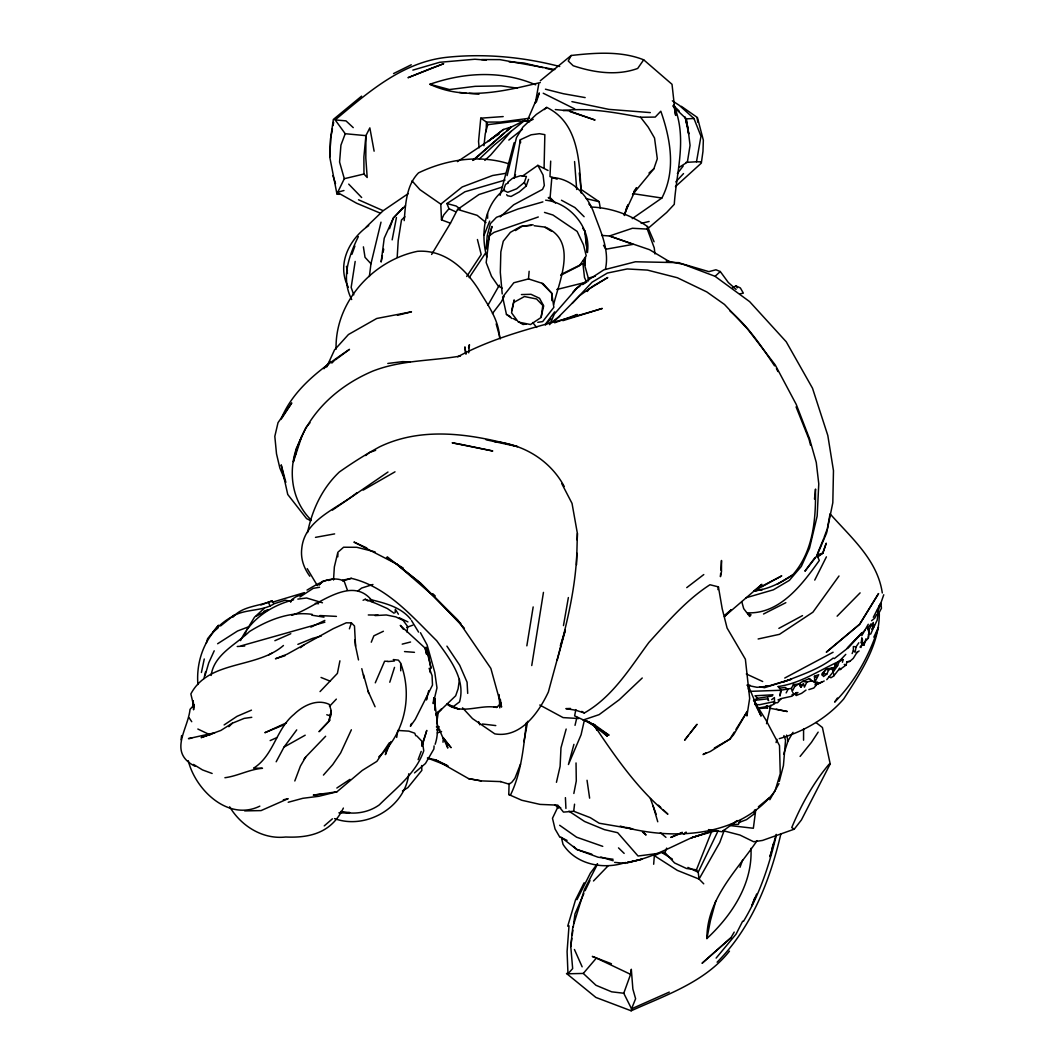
<?xml version="1.0" encoding="UTF-8"?>
<svg xmlns="http://www.w3.org/2000/svg" width="1064" height="1064" viewBox="0 0 1064 1064"><rect width="100%" height="100%" fill="white"/><g stroke="black" fill="none" stroke-linecap="round" stroke-linejoin="round"><path stroke-width="1.5" d="M771.693 699.62L774.419 697.558L774.512 703.863L770.536 705.884L757.501 708.198M803.559 740.198L803.586 728.933M337.793 556.804L337.833 553.799M339.163 194.38L336.929 193.901L329.76 157.06L330.665 138.214L333.325 119.474L361.6 96.146M336.091 349.192C334.801 302.469 372.52 260.507 417.54 251.303C444.22 249.468 464.569 267.889 478.175 288.876C487.352 304.437 498.79 319.12 499.641 337.94M433.873 701.322L433.952 698.117M626.483 827.433L632.761 828.962L599.218 823.23L590.241 817.644L573.696 811.26L563.468 812.111L557.802 805.155L540.033 804.397L521.772 800.261L508.778 794.542L509.097 783.37M462.534 707.839L472.496 718.599L494.8 733.867C520.828 738.323 538.77 712.481 548.386 691.946C560.502 646.367 574.893 600.588 576.848 553.174M577.22 540.047L577.393 533.476L572.033 503.405L561.752 483.588M750.958 848.354C752.793 883.758 731.872 915.279 706.895 938.554C706.775 899.24 736.501 870.964 757.076 840.64M197.904 684.524C195.683 657.951 207.374 630.447 231.234 617.173C244.294 608.409 261.159 611.933 274.047 603.833L272.038 600.867L260.893 604.99M814.811 682.13L811.872 680.8L806.871 682.024L804.424 687.144L803.506 683.939L801.006 687.105L799.756 684.086L793.425 684.485L791.43 688.381L792.188 691.467L794.702 686.586L802.668 681.399L809.318 678.606L811.273 680.707L814.811 682.13L814.452 676.292L818.708 674.696L814.811 682.13L820.184 682.982L824.201 680.987M486.102 131.737L486.461 122.067L480.768 118.171L478.547 141.432L479.146 147.816M879.316 613.768C879.343 645.343 860.164 673.339 843.725 698.928C826.701 718.519 804.012 731.42 779.247 738.669M395.183 612.651L395.316 609.273L398.402 614.207M550.008 175.72L550.7 161.116M329.76 157.06L330.665 138.214L332.447 128.731M514.072 302.269L524.432 296.537L536.562 298.984L542.8 305.421L541.19 317.405L530.524 324.533L518.381 322.073L511.571 312.856L514.191 299.915L511.678 310.568M747.074 712.814L746.915 715.979L749.668 698.37L745.385 659.228L727.084 628.039L722.203 608.754L718.426 586.876L709.954 584.748C686.267 600.016 667.727 621.762 648.907 642.43C629.981 668.059 612.798 696.734 584.349 712.973L575.637 710.193L565.875 708.637L570.504 708.464M748.258 689.126L748.418 685.961L761.079 716.085L754.815 703.477M486.807 257.062C480.396 234.226 484.093 204.421 504.496 189.578M828.723 676.571L830.904 677.781L833.617 676.106L833.737 673.672M805.993 690.11L801.618 693.316L796.271 695.47L796.444 692.584L791.949 696.202L781.202 698.582L777.678 702.692L773.422 702.958M397.204 257.036L398.215 240.57L401.487 219.982L404.905 216.817M576.528 564.678L577.393 533.476M720.647 573.429L720.434 576.661L721.485 571.701L721.498 560.475L720.86 570.184M434.099 745.917L433.886 748.99L425.467 763.473L414.495 772.916M442.996 742.233L443.329 737.711M569.014 925.773L567.085 951.575L567.977 973.786L583.285 973.44L595.96 985.277L611.64 991.821L623.757 993.244L631.551 1008.818L631.152 1010.8L595.88 997.434L566.5 973.467L567.977 973.786L572.658 968.599L570.769 946.495L572.858 926.611M873.065 625.951L873.331 622.507L871.057 625.246L873.065 625.951L870.791 624.302L867.506 628.093L869.221 633.147L868.33 638.147L859.965 647.112M404.2 220.62C405.557 204.208 406.248 185.309 418.498 172.887C446.428 159.467 479.252 154.293 509.191 163.909M653.668 864.247L654.333 855.642L661.569 852.37L664.947 852.596L674.549 862.944L686.493 868.49L696.441 869.807L698.197 872.227L699.061 879.064L703.743 883.825M526.441 722.562C523.528 747.167 521.48 772.371 510.481 795.061L508.778 794.542M512.01 318.522L506.437 314.332L502.634 297.042L513.832 282.758L528.502 278.914L529.141 271.28M468.705 352.849L469.437 344.683L468.559 347.728M654.945 253.937L654.267 247.952L647.271 229.093L647.511 226.552C631.019 215.021 610.696 207.507 590.72 207.041M426.731 696.893L426.438 699.979L428.726 690.722M433.819 697.665L433.221 703.623L436.972 687.889L434.777 672.421L427.116 644.984L420.466 632.721M193.901 706.749L193.582 709.781L193.116 700.804L193.901 706.749L190.855 693.928C208.97 659.813 256.411 668.95 283.45 645.502M205.153 675.174L208.73 662.899L214.21 650.796M483.974 145.728L485.237 133.838L487.764 124.674L486.461 122.067L500.546 122.054L529.566 118.237M814.479 499.069L815.556 489.054L815.463 489.759C815.982 519.312 813.242 551.724 792.733 574.879C781.309 582.726 768.62 589.084 754.735 590.906M295.965 454.009L296.67 447.705L305.887 427.582L309.996 422.767M407.033 632.109L407.658 626.497L403.123 620.365L395.861 616.921L386.272 614.965L375.007 615.591M582.793 228.334L584.641 230.808L587.381 252.447C591.464 228.108 569.692 202.532 545.646 200.205M195.164 766.333C167.686 752.408 187.849 729.984 190.03 709.369L194.3 704.607M330.611 716.258L331.276 710.765L329.215 704.368C316.886 698.569 303.041 705.618 294.063 714.33C276.081 728.92 273.874 755.44 253.631 768.155L262.489 768.288C249.322 769.352 237.924 775.989 224.903 777.731M436.692 723.307L438.341 711.603M573.696 811.26L574.56 804.184M422.089 744.827L422.461 741.847L416.862 735.995M877.813 615.218L877.202 620.152L873.025 628.651M369.368 276.507L370.964 263.766L381.005 222.15M514.205 178.167L520.309 139.756L531.136 134.796L539.448 133.692L544.848 134.662L544.076 168.125M570.769 946.495L571.82 938.355M572.233 935.11L572.858 930.215M573.283 926.97L574.959 913.949L583.857 893.561M328.922 721.312L331.276 710.765L328.922 721.312L319.014 731.713L330.093 720.049M755.799 809.584L753.352 828.258L730.742 825.651M181.066 739.773L181.612 735.557M555.461 203.051L550.101 197.598L551.844 177.462C571.501 178.433 586.623 194.313 593.473 211.763C599.87 230.05 609.911 249.362 605.389 269.285M542.879 201.881L517.875 209.049L496.476 217.322L490.424 223.56L487.219 235.716L486.088 249.202L491.98 226.446L489.32 235.756L486.182 262.582L491.528 276.347L498.178 286.003L502.181 288.171M623.757 993.244L630.593 974.345L631.311 969.264L632.867 989.041L635.607 998.737L631.551 1008.818L669.296 992.087M796.271 695.47L796.444 692.584M459.462 679.258L458.118 688.754L455.671 695.803L436.027 714.582M531.747 665.532L543.451 592.395M538.756 83.99L535.338 103.235M355.177 261.438L351.16 287.44L353.78 294.848M526.84 645.848L533.17 606.932M826.768 679.67L833.179 671.916L835.134 664.388L841.943 659.002L842.981 659.693L842.462 662.26M396.699 737.432L397.83 730.449L408.815 731.128L414.734 733.202L415.785 735.769M754.589 809.943L753.884 814.159L746.516 819.639L739.174 822.419M563.468 625.592L568.362 597.556M686.014 162.38L696.508 161.768L700.976 136.205L693.954 118.503L679.244 105.309L672.342 100.814M717.921 589.616L718.426 586.876M523.927 741.661L527.664 721.326M336.929 193.901L344.31 178.699L339.576 162.047L340.932 145.143L345.228 133.718L335.173 119.926C368.078 92.355 402.644 61.832 447.226 57.27C484.852 53.333 523.156 57.017 559.717 66.5M333.045 125.565L333.644 122.4M827.393 528.542L830.053 513.819C850.947 537.519 877.507 559.903 882.295 592.967M211.138 675.441C213.97 654.586 235.583 644.864 249.468 631.537C268.208 619.926 289.82 611.162 312.231 614.367M392.164 239.865L396.446 217.535M575.837 709.608L574.627 715.873L595.095 725.395L586.716 720.86M573.842 793.478L576.289 780.949L576.036 762.941M833.617 676.106L838.871 669.469L841.039 668.83L839.709 669.748L846.252 664.907L846.851 661.808L849.764 661.396L853.261 658.403L857.478 651.647M421.849 744.946L422.461 741.847L423.738 750.812C415.997 773.528 395.662 788.517 379.289 804.889C368.317 812.763 353.62 815.011 340.679 811.433M706.895 938.554L710.433 920.599L715.819 900.849M856.134 646.752L855.044 652.205L853.381 650.609L853.355 646.566L856.134 646.752L858.821 642.762M382.415 255.573L381.125 262.023L384.224 238.203L393.374 217.987L402.923 207.773M383.067 252.354L383.718 249.136M339.921 660.824L337.394 673.406L320.038 691.6M883.758 594.763L877.72 612.093M766.532 723.68L770.841 705.193M201.402 672.488L204.261 658.988M435.136 744.281C440.323 729.066 435.362 713.465 434.524 698.117L435.056 710.247M842.981 659.693C821.381 668.697 801.977 683.221 778.183 686.533L781.242 690.243L779.952 696.029L780.776 690.23L791.43 688.381M862.159 643.787L864.034 645.037L866.003 638.759M307.576 532.532C312.111 509.802 322.326 488.03 339.363 471.99C352.264 462.893 365.617 454.434 379.476 446.893C422.834 425.893 472.882 434.112 517.476 446.614L486.075 439.778M584.309 720.488L581.077 734.785L568.442 764.511L573.922 744.348M203.969 678.553L205.498 671.916M556.445 782.306L560.103 766.386L560.981 747.832L566.168 729.039M541.19 316.54L543.704 305.887L539.514 298.279L530.989 294.302L521.427 294.568M575.026 725.355L576.941 717.269M500.08 195.31L514.138 142.736M817.099 556.233L822.818 553.16L826.169 543.358L822.818 553.16L817.684 557.004M780.923 833.697C769.964 880.553 751.689 927.595 717.109 962.189M296.67 447.705C287.839 472.629 292.068 501.304 311.326 520.203M507.102 175.6L516.492 137.562L522.969 127.002L536.349 114.42L546.736 107.398C578.896 123.012 579.441 162.46 581.197 193.05M776.308 835.213C769.245 865.298 759.483 894.877 743.43 921.424M371.269 642.204L373.876 635.82L383.399 631.258M771.201 851.932L769.964 856.72L776.188 834.362M772.025 848.74L773.262 843.938M779.3 781.388L783.423 765.588L785.551 740.132L783.929 735.557M557.164 660.279L565.356 630.087L560.329 645.702M776.082 742.566L776.959 739.374M567.711 926.185L575.491 899.998L584.123 882.788M553.666 304.41C559.757 279.712 577.765 240.81 545.34 227.177M514.657 177.688L515.548 174.616M206.296 643.148L207.613 638.679L218.572 625.246L212.893 632.096L218.014 627.999M422.169 745.877L426.784 730.409L421.677 745.984M388.161 745.492L385.381 754.615L390.86 741.621M408.789 773.754C405.078 807.616 365.817 830.106 334.508 818.602M573.895 923.658L584.508 889.358L597.582 863.955M860.976 647.537L861.76 645.037M389.783 682.237L394.518 667.381M536.376 101.945L539.288 92.927L527.757 119.62M783.649 754.296L788.025 740.903L792.999 732.325M301.711 436.453L293.425 461.723C302.016 418.99 333.498 387.815 372.733 371.123C401.447 359.898 430.654 361.122 460.419 356.054M624.475 215.5L627.96 204.873L626.031 209.249M349.404 628.837L351.386 622.906L346.279 622.799L333.258 628.664L287.12 654.187L275.456 658.762L285.006 655.73M632.521 194.566L653.868 168.777L657.299 158.789L654.533 138.027L648.189 127.095L640.581 117.253C615.311 112.611 588.858 107.477 563.188 110.59M508.379 182.968L505.533 184.311L503.472 190.283L507.741 192.291L516.639 188.793L524.326 182.436L526.401 176.478L520.496 175.733L512.609 178.22L507.754 182.263M506.69 194.659L507.395 195.696L511.066 196.454L519.312 191.919L526.241 186.014L528.555 179.364M389.517 228.72L393.374 217.987L405.451 205.685M351.931 254.283L354.884 246.103M877.601 629.037L878.438 627.308C869.607 655.038 855.256 681.372 834.641 702.107L837.435 698.011M739.985 867.306L742.685 859.911M724.451 829.787L719.756 842.555L699.061 879.064L677.329 870.379L654.333 855.642M754.615 898.202L751.783 905.876L756.664 893.999M824.121 537.373L826.848 530.018M418.139 759.616L421.211 751.41M294.808 780.976L300.434 766.027L305.807 756.876L325.637 736.261M711.71 831.33L696.441 869.807M664.947 852.596L666.663 848.101M244.68 635.168L246.196 631.284M411.515 723.44L410.398 726.286L415.293 719.331L432.489 685.07L432.077 675.693L429.311 668.192L430.215 672.528M375.286 682.822L384.609 661.236L387.762 661.289M484.173 234.918L489.693 221.073M632.255 218.639L661.875 198.037C676.106 170.679 670.613 139.052 660.811 111.201L655.225 117.08L640.581 117.253M823.576 538.85L817.485 553.573M246.782 629.875L254.469 617.24L264.338 608.236M623.97 214.795L636.565 187.703L633.718 191.68M852.131 653.562L853.381 650.609M358.355 236.567C348.646 256.318 340.852 278.542 351.692 299.543M833.032 667.793L826.249 669.07L822.006 673.698L823.483 676.531L826.874 674.044L828.59 670.027L833.032 667.793L833.179 671.916L837.607 665.732L839.31 661.223L845.787 654.36M520.522 764.085L514.883 778.369L511.771 782.333L509.124 784.181L500.399 781.535M862.372 642.191L862.718 645.13L863.862 642.483L864.034 645.037M585.134 890.648L589.975 880.566M549.689 324.666L554.344 314.08L578.47 286.402L603.82 269.857L635.421 261.771L678.912 262.648L715.021 276.294L749.628 301.631L786.243 341.797L812.497 388.214L827.819 435.495L833.471 470.647L832.819 502.7L826.608 532.944L816.806 555.98L804.916 571.208L815.037 557.483M815.955 722.509L822.419 727.51L830.199 763.939L801.418 819.945L794.223 829.189L762.462 840.454L753.644 841.744L739.959 835.054L722.842 830.598M502.288 187.038L478.973 194.526L457.587 209.422L450.458 223.214L441.493 219.876L443.781 214.862L448.981 208.717L446.933 203.53L464.941 191.773L505.028 180.082M718.094 830.784L698.197 872.227L687.942 867.426M862.638 639.863L861.188 643.015L861.853 637.802L862.718 645.13M351.373 729.771L340.666 752.913L332.739 764.59L323.429 775.084M873.823 637.163L878.438 627.308M814.745 580.093L826.409 556.844M576.967 899.665L590.387 873.105L597.276 863.915M740.517 820.105L738.363 824.361L730.941 824.454M742.659 921.211L736.075 934.126L716.125 958.092M873.318 617.306L880.367 603.621M504.15 296.417L501.211 302.043L492.472 313.481M878.545 613.822L881.444 608.262L880.965 603.421L879.103 605.961M786.15 692.917L787.959 689.472L785.285 687.464L779.792 688.129L778.183 686.533M643.693 59.823C621.057 50.779 594.976 52.828 571.168 55.488L568.256 61.02L573.177 65.729C593.725 72.578 616.881 76.063 637.695 68.442L643.693 59.823L672.022 84.309L675.414 114.992M276.175 761.784L284.008 747.101L296.723 729.891M822.006 675.161L826.249 669.07L828.59 670.027M240.531 640.608C250.359 619.368 271.333 605.363 293.624 599.803M487.924 305.262L499.349 285.165M869.221 633.147L868.969 629.728L871.336 625.379M280.909 419.469C293.731 387.788 322.259 367.785 349.497 349.351L335.373 359.871M861.813 635.62L868.264 624.275M769.817 799.729L778.981 783.596M730.915 937.756L702.227 963.133L730.915 937.756L734.213 932.091M290.658 602.051L292.361 599.152L296.018 596.784L303.4 593.832M431.625 254.456L450.458 223.214M327.074 366.136L334.522 349.91L348.447 334.522L376.723 318.482L411.475 311.819L397.457 315.303M326.608 367.053L330.093 361.428L323.922 368.743M734.24 732.165L729.877 739.134L710.313 751.49L703.038 754.549L705.858 752.926M735.995 729.372L747.367 711.218L733.788 734.453L729.877 739.134L714.33 748.059M838.871 669.469L839.749 668.086M281.907 418.112L291.775 402.937L278.023 422.661L274.818 436.36L276.507 453.849L279.872 468.067L285.87 482.311L281.189 464.875L287.745 494.481L306.592 518.634L310.887 520.735M233.122 617.027C242.406 605.988 259.443 606.241 272.038 600.867M818.149 732.138L811.433 742.379L800.101 756.424M466.71 276.494L481.194 254.522L477.43 239.52M343.379 808.068C331.782 832.048 311.3 838.153 285.697 837.009C262.688 839.629 241.275 826.076 229.651 806.805M469.184 277.677L485.53 253.059M389.397 742.725L376.882 761.359L362.239 770.456L336.929 791.802L318.961 796.258L302.828 798.306L288.211 802.269M838.991 575.996L812.923 612.186L779.5 634.317L758.127 638.985M871.669 629.17L874.475 625.273L870.778 633.958L868.277 634.583M587.288 291.483L589.19 288.889L607.757 277.518L593.313 285.923L579.667 295.619L554.823 320.783M545.101 324.64L554.663 311.872M303.972 759.27L305.807 756.876M630.593 974.345L596.372 958.079L583.285 973.44M677.382 173.538L683.141 166.104M688.435 735.304L684.618 740.198L697.026 724.291L690.35 732.857M572.738 292.56L575.863 288.783L579.907 286.256M378.744 756.863C404.759 733.708 412.739 696.361 400.955 664.016M545.579 324.879L550.819 318.748M529.526 121.881L524.805 120.365L511.013 131.417L490.77 154.918L484.798 160.385M816.181 685.256L813.787 688.036L808.853 689.592M319.147 584.947L322.312 581.396L327.433 580.053M729.465 951.123C704.993 982.165 665.931 995.053 631.152 1010.8M675.8 181.877L683.527 173.578M572.233 303.386L592.063 282.213L607.358 273.062L627.188 268.953L647.431 270.096L677.316 277.731L706.789 291.922L724.464 304.437L747.659 329.108L775.217 364.899L796.271 404.48L809.638 439.046L816.274 462.441L818.775 483.841L817.152 516.133L809.531 548.133L801.312 566.42L789.395 580.346L773.382 589.815L746.05 597.755M329.494 706.336L336.344 699.115M724.531 616.721L731.114 609.832L724.983 614.992M593.486 880.979L607.956 866.016M837.129 616.176L860.111 592.874M228.88 726.699L232.298 723.241L244.201 718.373L251.769 717.322M865.178 630.087L847.276 648.149L862.039 632.628L848.301 647.71L834.282 658.603M331.835 363.077L334.083 360.829M366.295 226.925L383.146 210.725L408.283 193.582M446.973 704.182C461.563 715.101 480.21 704.129 496.689 707.4L501.104 703.171M642.244 677.994L619.248 699.753L599.125 714.636L582.992 720.089M479.399 158.922L494.388 144.877L511.013 131.417M675.414 186.626L701.336 163.111L702.971 151.354L703.344 140.195L697.425 117.545L681.226 106.254M815.037 684.099L817.152 682.157M715.42 276.015L720.288 271.546L728.348 282.545L736.102 289.408M473.746 160.066L504.349 132.973M500.2 216.896L513.686 204.793L542.534 189.392L544.316 185.495L543.079 175.068L537.852 165.346L522.318 176.212M686.081 832.181L683.647 834.376L686.054 832.394M544.289 109.579L546.736 107.398M472.655 160.438L511.425 126.949L524.805 120.365M648.987 173.046L653.868 168.777M324.241 825.89L332.38 818.841M506.703 130.965L511.425 126.949L503.405 129.502L487.937 141.472L503.405 129.502M540.299 80.758L571.168 55.488M647.67 228.72L666.663 212.468L674.27 204.328C676.544 170.719 687.544 138.054 673.831 105.163L675.84 115.431M758.406 806.765L769.352 797.774M871.562 620.738L874.635 618.251L876.696 614.407L877.893 614.407L877.414 609.991M833.258 658.018C818.682 669.562 800.234 675.188 783.171 682.157M441.493 219.876L440.789 204.155L462.188 186.971L492.619 175.507L505.254 173.405M365.657 455.552L369.461 452.506L375.632 450.325M220.567 625.938L234.665 614.659M368.716 225.568C349.165 239.094 336.291 264.497 348.367 287.32M508.845 140.062L522.437 129.263M724.438 616.482L761.864 584.322L754.469 590.786L781.734 575.877L761.984 586.171M686.746 587.634L703.783 574.56M357.996 590.853L361.64 588.059L372.932 584.495M300.407 647.67L304.211 644.757M452.32 707.334L459.528 701.894C466.072 678.845 449.168 658.217 436.719 640.754C411.888 616.242 386.724 586.636 351.306 578.337L342.528 580.252M856.44 652.964L859.127 650.955M737.099 820.57L721.977 831.755L708.478 829.601M549.41 323.842L559.717 316.314M489.32 235.756L494.015 232.391L538.304 216.976M332.46 510.082L387.974 472.044M299.915 596.984L313.215 588.352L319.586 587.262M732.351 288.184L735.822 285.83L740.371 287.958L743.364 293.145L740.238 293.797M356.759 492.871C337.155 508.925 304.557 519.471 301.777 548.412C300.474 558.587 303.852 568.03 309.797 576.209M318.774 584.748L321.514 582.926M224.118 724.93L237.019 716.338L251.463 710.14M457.454 161.622L494.294 137.11M336.849 788.025L349.95 779.367M515.468 230.569L521.879 226.379L531.229 225.368M217.628 643.747L237.565 630.992L247.939 627.055M678.633 167.686L687.384 162.14L690.057 145.396L687.929 127.746L685.163 117.053L688.714 133.958L686.28 118.849L672.927 106.2M846.851 661.808L849.764 661.396M232.298 723.241L220.847 730.449L201.136 737.631L214.782 732.79L188.461 738.616L191.733 738.203M582.593 284.58L586.636 282.066L584.495 277.544L582.926 263.593L561.26 274.339M402.445 790.964L407.924 787.599L421.849 770.376L421.637 765.535M777.172 584.309L792.733 574.879M492.193 138.187L499.069 134.17M507.315 129.356L511.425 126.949M363.183 490.105L394.997 471.831M268.793 654.879L271.653 653.256M307.031 590.081C318.016 583.724 331.077 575.039 344.111 580.997L347.423 590.254M284.008 747.101L305.195 735.197M833.099 652.245L784.753 678.034M834.641 667.367L837.607 665.732L835.134 664.388M370.671 600.827L373.198 602.33C352.171 572.219 316.075 607.956 291.775 615.285M778.875 628.372L802.509 615.604M767.703 697.931L768.58 700.644L767.543 698.835L753.578 700.471L757.595 698.317L772.185 696.016L772.943 694.805L755.041 695.776L757.595 698.317M256.211 616.216L268.5 609.672L263.965 611.255M763.526 614.008L785.844 602.676M560.662 275.283L579.414 265.774L586.224 255.812L583.498 244.826L577.14 231.407L552.934 215.008L544.502 212.414M682.33 832.7L670.772 837.435L682.263 832.301M393.547 73.562L411.263 64.784M572.751 316.633L577.207 314.465L554.65 322.791M815.237 685.083L821.993 681.825M310.874 627.135L324.839 620.432M363.103 600.269L365.231 599.258L376.244 603.581L387.336 608.528L394.052 613.223M527.412 122.054L533.197 119.301M801.006 687.105L799.889 685.655L803.506 683.939M286.429 722.828L264.87 732.697L283.955 724.784M691.361 837.847L713.705 830.519L691.361 837.847C670.533 847.237 649.958 858.821 627.162 862.478L642.004 859.193L625.286 863.343L614.606 862.385M815.849 684.91L820.184 682.982M822.818 553.16L816.873 554.996L819.307 560.462C802.322 584.282 780.324 613.875 748.032 612.837M457.719 356.799C503.126 332.287 553.506 323.496 602.264 308.44L562.883 320.663M270.163 740.597L276.959 737.552M274.871 640.701L290.791 633.718M297.867 644.358L312.47 638.427L321.315 636.006M791.962 694.859L797.96 692.491M753.578 700.471L756.664 699.341M406.661 627.374L412.792 625.18M778.01 699.886L781.136 698.782M328.497 580.492L332.7 579.042M437.277 732.923L441.587 731.5M274.845 603.514L285.272 600.176L290.977 601.506M324.879 622.187L241.169 645.835M272.158 602.291L304.424 592.621M342.635 580.957L351.306 578.337M259.829 806.14C228.148 821.674 195.364 789.727 188.275 760.694M412.845 70.118L439.658 62.297L474.85 59.238L486.275 60.103M344.31 178.699L363.968 174.03L367.186 177.502L365.817 158.057L365.91 135.647L369.846 127.88L374.116 151.181M692.092 837.541L716.577 830.479M588.432 280.976L588.326 278.17L595.401 276.201M343.951 190.523L337.222 192.345L356.56 203.211L380.367 213.186M625.512 862.492C603.74 869.913 576.036 864.793 563.016 844.311L561.42 837.687L567.032 840.387M540.312 82.553C504.296 91.078 465.128 101 429.883 84.282C464.29 72.299 501.636 70.171 535.644 84.814M402.205 644.132L410.558 642.018M556.765 289.528L586.636 282.066M830.199 763.939L829.042 764.231C813.255 782.931 801.152 805.049 791.749 827.553L794.223 829.189M641.193 223.387L649.107 221.472M283.33 799.822L288.145 798.665L261.052 810.595L244.68 810.888M774.512 701.575L759.51 704.74L754.655 704.381M315.489 537.36L334.628 533.889M767.171 705.538L767.41 707.972L758.313 708.531M526.308 324.015L523.023 324.493L518.886 321.953M537.759 322.312L542.667 321.594L553.865 307.31L551.711 293.172L542.986 283.583L528.502 278.914M533.077 224.77L520.775 226.486L510.374 232.351L503.272 241.209L500.838 251.902L500.319 272.357L502.208 293.943M336.929 791.802L313.282 795.114L325.252 793.678M657.459 853.514L638.041 856.015L617.679 832.713L604.392 829.627L584.615 821.501L568.921 811.154M297.84 599.112L306.592 597.995L322.459 602.783M387.815 363.462L402.604 361.64L410.252 361.959M487.764 124.674L516.492 121.136L528.675 121.19M765.628 686.44L757.089 687.317L747.34 685.336M387.748 661.595L394.451 660.997M480.768 118.171L503.179 116.575M781.242 690.243L748.87 691.414M237.232 646.5L244.72 646.021M693.954 118.503L686.28 118.849L686.573 123.624M436.386 726.885L439.259 726.805M481.566 59.557L499.867 59.624L554.809 69.546M550.101 197.598L548.279 197.585L553.067 201.229M501.011 781.614L481.207 780.896L468.599 778.635L435.801 759.949L428.154 758.113M368.29 614.965L378.146 615.085M696.508 161.768L700.976 161.861M340.094 812.377L349.657 812.55L338.884 812.83M436.825 729.811L439.804 729.877M747.114 685.056L749.921 685.149M765.827 685.748L769.112 685.868L791.51 679.191L764.524 687.703L760.108 686.772M319.932 615.551L336.423 616.389M647.271 229.093L632.428 228.268L609.486 235.982L601.692 235.41M578.763 718.533L563.082 717.601L539.781 705.02M404.533 651.58L414.455 652.325M509.124 61.858L523.807 62.989L542.84 67.564M335.173 119.926L345.973 120.87L353.248 127.627M459.488 92.475L465.992 93.06M469.237 93.353L478.973 94.23M555.315 109.565L568.868 110.802L595.055 120.033L570.091 111.667M823.736 673.738L826.874 674.044M650.317 112.598L608.861 109.366L571.913 101.625M393.268 659.56L398.402 660.132L400.676 663.111L400.729 670.799M493.763 707.055L496.689 707.4M482.378 723.999L495.784 725.582M534.194 225.741L544.555 227.044L551.564 231.274M633.067 193.648L661.875 198.037M315.303 603.315L318.548 603.754M613.077 859.246L598.048 857.212L576.874 849.484L560.794 837.009M517.397 88.152L501.104 85.878L475.156 86.33L449.42 89.549L429.883 84.282M345.228 133.718L365.91 135.647L363.888 156.98L363.968 174.03M802.668 681.399L806.871 682.024M311.765 615.178L323.975 617.147M585.16 97.595L563.388 93.725L545.446 89.203M468.599 778.635L481.207 780.896M613.197 860.749L600.814 857.025M666.29 260.893L685.07 264.657L708.863 271.639L715.952 269.777L720.288 271.546M776.281 709.183L787.294 711.523L769.378 708.145M494.401 441.56C523.581 444.273 550.274 460.393 564.213 486.448M546.005 68.322L552.349 69.852M586.251 198.636L599.165 201.734L600.322 208.251M844.244 664.428L846.252 664.907M375.087 551.884L356.799 547.295L343.579 547.229L337.847 552.309L334.349 566.913L333.524 580.013M747.939 613.888L751.024 614.713L749.734 616.508L743.709 608.648L741.754 601.599M446.933 203.53L456.15 206.03L460.087 208.956M370.073 599.444C384.742 603.168 400.769 606.852 410.731 619.248M620.166 826.09C672.142 840.706 739.613 837.834 775.018 791.031L780.258 773.661L779.5 745.611L765.827 719.809L753.764 700.617M457.587 209.422L477.164 215.34L486.009 222.602M326.768 714.755L330.611 715.926M560.728 807.722L557.935 806.871L552.482 818.283L555.049 828.989L559.903 837.328M591.797 854.166L576.874 849.484L573.589 846.452M602.756 846.359L576.595 837.195L559.651 825.278M550.035 176.624L557.15 179.178M212.135 773.475L202.506 769.924L193.542 764.431M427.409 758.02L448.077 765.934M611.441 963.758L592.329 956.416L596.372 958.079M321.049 677.462L330.399 681.266M449.088 705.139L459.302 709.356L447.306 703.956M358.515 199.779L382.721 210.486M448.981 208.717L455.286 211.59M366.761 547.92L353.953 542.068L396.473 563.907L420.4 583.059L460.845 623.584M574.773 108.94L543.239 93.233M746.303 673.964L762.689 681.519M435.801 759.949L446.8 765.189M197.838 729.026L210.073 734.865M399.399 617.838L407.924 621.908M537.852 165.346L548.04 170.479M561.446 200.232L574.946 207.573L584.123 216.71M814.452 676.292L816.567 677.449M584.016 719.636L609.047 735.184L593.459 724.025M670.639 262.369L649.559 249.694L609.486 235.982L633.107 244.348L605.828 249.229L603.514 245.305M506.437 314.332L510.587 316.873M513.353 318.575L516.12 320.264M386.551 557.855L403.389 568.229M581.795 711.39L584.349 712.973M661.569 852.37L672.395 859.1M365.231 599.258L367.891 600.921M580.811 189.272L599.165 201.734M440.789 204.155L419.948 189.685L412.034 180.867M387.216 556.778L420.4 583.059L457.759 620.046L490.85 668.378L501.543 707.081L500.279 699.181M729.971 310.981C748.085 326.302 761.491 346.252 774.552 365.843M660.372 832.673L665.944 837.355M809.318 678.606L811.872 680.8M642.443 831.902L646.061 835.041L642.869 831.702M396.473 563.907L433.992 596.412L464.396 628.279M425.161 648.176L426.664 654.373L425.161 648.176L400.29 625.366L403.243 629.17M589.11 721.991L607.371 736.261L604.086 732.777M432.782 593.725L435.203 595.92M792.773 692.664L793.957 693.781M658.39 805.195L660.757 807.443M663.138 809.704L667.886 814.213C637.775 789.634 615.258 756.783 593.765 724.717M673.259 105.363L679.138 110.975M618.503 847.888L624.169 853.394M351.386 622.906L354.472 625.951L355.576 646.207L358.502 659.933M541.922 283.343L551.711 293.172L551.817 300.607M348.713 184.125L361.654 197.518M588.871 204.022L590.799 206.057M370.964 263.766L365.019 257.315L363.396 246.848M555.089 804.73L558.254 808.241M867.506 628.093L868.969 629.728M532.692 322.512L536.642 327.419M735.822 285.83L737.365 287.812M189.073 717.721L191.746 721.711M446.92 646.141L459.675 665.213L467.083 682.197L467.708 693.396M411.515 620.538L418.578 632.096M793.425 684.485L794.702 686.586M307.217 568.628L317.365 585.599M593.779 724.518L597.143 730.223L594.856 726.074M524.326 182.436L526.241 186.014M766.306 705.831L767.41 707.972M776.414 368.583L777.93 371.536M796.072 406.887L808.999 439.219L810.569 445.311M367.758 690.47L375.087 706.762M268.407 602.277L270.243 606.294M574.44 949.5L582.141 966.817M647.511 226.552L654.094 241.781M437.251 724.704L442.824 737.645L451.07 747.699L443.143 737.552L447.771 748.085L447.226 744.827M831.529 667.607L833.179 671.916M650.37 798.545L656.195 814.386M363.502 674.549L368.756 693.462M478.68 721.685L479.758 724.797M332.926 175.733L335.532 183.5M427.941 652.95L426.105 647.191L431.04 668.285L427.941 652.95L428.739 655.584M583.444 260.826L588.326 278.17M496.17 323.882L500.306 338.897M653.123 805.967L657.752 821.767M870.791 624.302L871.057 625.246M786.562 735.078L788.025 740.903M361.787 668.684L364.088 678.234M347.423 271.001L346.545 266.333L347.436 273.514M584.641 230.808L585.187 233.947M697.066 117.692L697.811 122.267M465.979 354.246L464.875 346.891L465.646 353.248M587.035 780.271L589.629 798.16M585.759 237.751L587.381 252.447M579.282 172.967L581.37 192.371M354.924 639.876L355.576 646.207M520.309 139.756L520.602 142.736M799.756 684.086L799.889 685.655M574.56 161.555L576.701 189.498M565.41 797.641L565.928 808.427M499.162 694.606L499.774 707.893M434.564 698.197L435.096 709.821M868.291 635.78L868.33 638.147M487.605 213.638L487.644 218.253M585.386 257.608L584.854 265.348L585.426 257.501M878.505 593.632L859.646 624.275L826.422 652.099L859.646 624.275L878.505 593.632M441.454 709.09L435.761 714.649L441.454 709.09M432.503 67.83L408.004 77.699L443.688 63.694L432.503 67.83M762.303 589.536L754.296 590.773L762.303 589.536M461.709 444.539L452.187 442.824L492.752 450.99L461.709 444.539"/></g></svg>
